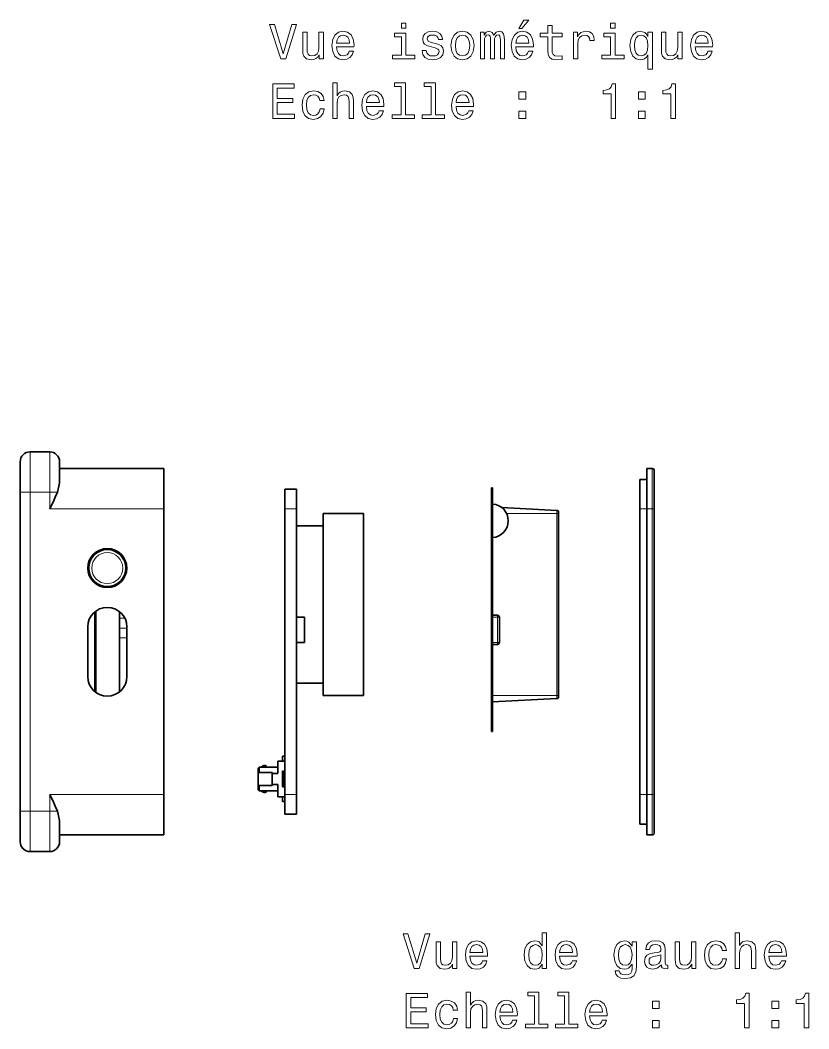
# Model space of a CAD drawing. Extents: x 415 to 970, y 249 to 591.
# Drawn here: x 727.2 to 807.3, y 382.2 to 484.6 of the extents above; entities that cross this region are included whole.
import ezdxf

# ---------------------------------------------------------------- set-up
doc = ezdxf.new("R2010")
doc.units = 0

msp = doc.modelspace()

# ---------------------------------------------------------------- linework, layer by layer
at = {"color": 7, "lineweight": 35, "ltscale": 0.05}
for p, q in [((728.17, 440.8), (730.17, 440.8)), ((754.06, 435), (754.06, 437)), ((755.24, 435), (755.24, 437)), ((754.06, 404), (754.06, 406)), ((755.24, 404), (755.24, 406)), ((728.17, 400.2), (730.17, 400.2))]:
    msp.add_line(p, q, dxfattribs=at)
at = {"color": 7, "lineweight": 13, "ltscale": 0.102499}
for p, q in [((728.17, 440.8), (728.17, 436.7)), ((730.17, 440.8), (730.17, 436.7)), ((728.17, 404.3), (728.17, 400.2)), ((730.17, 404.3), (730.17, 400.2))]:
    msp.add_line(p, q, dxfattribs=at)
at = {"color": 7, "lineweight": 35, "ltscale": 0.077499}
for p, q in [((727.17, 439.8), (727.17, 436.7)), ((727.17, 404.3), (727.17, 401.2))]:
    msp.add_line(p, q, dxfattribs=at)
at = {"color": 7, "lineweight": 35, "ltscale": 0.045808}
for p, q in [((731.17, 439.8), (731.17, 437.97)), ((731.17, 403.03), (731.17, 401.2))]:
    msp.add_line(p, q, dxfattribs=at)
at = {"color": 7, "lineweight": 35, "ltscale": 0.264999}
for p, q in [((731.17, 439.1), (741.77, 439.1)), ((731.17, 401.9), (741.77, 401.9))]:
    msp.add_line(p, q, dxfattribs=at)
at = {"color": 7, "lineweight": 35, "ltscale": 0.1025}
for p, q in [((741.77, 435), (741.77, 439.1)), ((790.83, 435), (790.83, 439.1)), ((741.77, 401.9), (741.77, 406)), ((790.83, 401.9), (790.83, 406))]:
    msp.add_line(p, q, dxfattribs=at)
at = {"color": 7, "lineweight": 35, "ltscale": 0.01375}
for p, q in [((791.38, 439.1), (790.83, 439.1)), ((751.46, 408.23), (751.46, 408.78)), ((751.46, 408.23), (751.46, 408.78)), ((751.46, 406.38), (751.46, 406.93)), ((751.46, 406.38), (751.46, 406.93)), ((791.38, 401.9), (790.83, 401.9))]:
    msp.add_line(p, q, dxfattribs=at)
at = {"color": 7, "lineweight": 13, "ltscale": 0.1025}
for p, q in [((791.38, 435), (791.38, 439.1)), ((791.38, 401.9), (791.38, 406))]:
    msp.add_line(p, q, dxfattribs=at)
at = {"color": 7, "lineweight": 35, "ltscale": 0.0975}
for p, q in [((791.58, 435), (791.58, 438.9)), ((791.58, 402.1), (791.58, 406))]:
    msp.add_line(p, q, dxfattribs=at)
at = {"color": 7, "lineweight": 35, "ltscale": 0.018001}
for p, q in [((790.11, 438), (790.83, 438)), ((790.11, 403), (790.83, 403))]:
    msp.add_line(p, q, dxfattribs=at)
at = {"color": 7, "lineweight": 35, "ltscale": 0.075}
for p, q in [((790.11, 438), (790.11, 435)), ((790.11, 406), (790.11, 403))]:
    msp.add_line(p, q, dxfattribs=at)
at = {"color": 7, "lineweight": 13, "ltscale": 0.025}
for p, q in [((727.17, 436.7), (728.17, 436.7)), ((727.17, 404.3), (728.17, 404.3))]:
    msp.add_line(p, q, dxfattribs=at)
at = {"color": 7, "lineweight": 35}
for p, q in [((727.17, 404.3), (727.17, 436.7)), ((775.05, 412.4), (775.05, 437.15)), ((775.15, 412.4), (775.15, 437.15)), ((741.77, 406), (741.77, 435)), ((754.06, 406), (754.06, 435)), ((755.24, 406), (755.24, 435)), ((790.11, 435), (790.11, 406)), ((790.83, 435), (790.83, 406)), ((791.58, 435), (791.58, 406))]:
    msp.add_line(p, q, dxfattribs=at)
at = {"color": 7, "lineweight": 13}
for p, q in [((728.17, 404.3), (728.17, 436.7)), ((791.38, 435), (791.38, 406))]:
    msp.add_line(p, q, dxfattribs=at)
at = {"color": 7, "lineweight": 13, "ltscale": 0.05}
for p, q in [((728.17, 436.7), (730.17, 436.7)), ((728.17, 404.3), (730.17, 404.3))]:
    msp.add_line(p, q, dxfattribs=at)
at = {"color": 7, "lineweight": 13, "ltscale": 0.0425}
for p, q in [((730.17, 435), (730.17, 436.7)), ((730.17, 406), (730.17, 404.3))]:
    msp.add_line(p, q, dxfattribs=at)
at = {"color": 7, "lineweight": 13, "ltscale": 0.019395}
for p, q in [((730.95, 436.7), (730.17, 436.7)), ((730.17, 404.3), (730.95, 404.3))]:
    msp.add_line(p, q, dxfattribs=at)
at = {"color": 7, "lineweight": 35, "ltscale": 0.029501}
for p, q in [((754.06, 437), (755.24, 437)), ((754.06, 404), (755.24, 404))]:
    msp.add_line(p, q, dxfattribs=at)
at = {"color": 7, "lineweight": 35, "ltscale": 0.002501}
for p, q in [((775.15, 437.15), (775.05, 437.15)), ((775.05, 412.4), (775.15, 412.4)), ((753.91, 408.38), (753.81, 408.38)), ((753.81, 407.93), (753.91, 407.93)), ((753.81, 407.93), (753.91, 407.93)), ((753.81, 407.93), (753.91, 407.93)), ((753.91, 407.23), (753.81, 407.23)), ((753.91, 407.23), (753.81, 407.23))]:
    msp.add_line(p, q, dxfattribs=at)
at = {"color": 7, "lineweight": 13, "ltscale": 0.289999}
for p, q in [((730.17, 435), (741.77, 435)), ((730.17, 406), (741.77, 406))]:
    msp.add_line(p, q, dxfattribs=at)
at = {"color": 7, "lineweight": 13, "ltscale": 0.029501}
for p, q in [((754.06, 435), (755.24, 435)), ((754.06, 406), (755.24, 406))]:
    msp.add_line(p, q, dxfattribs=at)
at = {"color": 7, "lineweight": 35, "ltscale": 0.103}
for p, q in [((757.94, 434.55), (762.06, 434.55)), ((757.94, 416.05), (762.06, 416.05))]:
    msp.add_line(p, q, dxfattribs=at)
at = {"color": 7, "lineweight": 35, "ltscale": 0.4625}
for p, q in [((757.94, 434.55), (757.94, 416.05)), ((762.06, 434.55), (762.06, 416.05)), ((781.87, 416.05), (781.87, 434.55))]:
    msp.add_line(p, q, dxfattribs=at)
at = {"color": 7, "lineweight": 35, "ltscale": 0.14006}
msp.add_line((781.68, 434.85), (776.09, 435.15), dxfattribs=at)
at = {"color": 7, "lineweight": 13, "ltscale": 0.127621}
msp.add_line((781.68, 434.55), (776.58, 434.55), dxfattribs=at)
at = {"color": 7, "lineweight": 13, "ltscale": 0.007621}
msp.add_line((781.68, 434.85), (781.68, 434.55), dxfattribs=at)
at = {"color": 7, "lineweight": 13, "ltscale": 0.004738}
for p, q in [((781.87, 434.55), (781.68, 434.55)), ((781.87, 416.05), (781.68, 416.05))]:
    msp.add_line(p, q, dxfattribs=at)
at = {"color": 7, "lineweight": 13, "ltscale": 0.4625}
msp.add_line((781.68, 416.05), (781.68, 434.55), dxfattribs=at)
at = {"color": 7, "lineweight": 35, "ltscale": 0.002628}
for p, q in [((781.87, 434.66), (781.87, 434.55)), ((781.87, 416.05), (781.87, 415.94))]:
    msp.add_line(p, q, dxfattribs=at)
at = {"color": 7, "lineweight": 13, "ltscale": 0.018001}
for p, q in [((790.11, 435), (790.83, 435)), ((790.11, 406), (790.83, 406))]:
    msp.add_line(p, q, dxfattribs=at)
at = {"color": 7, "lineweight": 13, "ltscale": 0.01375}
for p, q in [((791.38, 435), (790.83, 435)), ((791.38, 406), (790.83, 406))]:
    msp.add_line(p, q, dxfattribs=at)
at = {"color": 7, "lineweight": 13, "ltscale": 0.005}
for p, q in [((791.58, 435), (791.38, 435)), ((791.58, 406), (791.38, 406))]:
    msp.add_line(p, q, dxfattribs=at)
at = {"color": 7, "lineweight": 35, "ltscale": 0.067499}
for p, q in [((755.24, 433.3), (757.94, 433.3)), ((755.24, 417.3), (757.94, 417.3))]:
    msp.add_line(p, q, dxfattribs=at)
at = {"color": 7, "lineweight": 35, "ltscale": 0.20305}
msp.add_line((734.77, 416.44), (734.77, 424.56), dxfattribs=at)
msp.add_line((734.77, 416.44), (734.77, 424.56), dxfattribs=at)
at = {"color": 7, "lineweight": 35, "ltscale": 0.206823}
msp.add_line((734.87, 424.64), (734.87, 416.36), dxfattribs=at)
at = {"color": 7, "lineweight": 35, "ltscale": 0.202647}
msp.add_line((737.27, 424.55), (737.27, 416.45), dxfattribs=at)
at = {"color": 7, "lineweight": 13, "ltscale": 0.001556}
msp.add_line((737.27, 424.5), (737.33, 424.5), dxfattribs=at)
at = {"color": 7, "lineweight": 35, "ltscale": 0.012778}
for p, q in [((775.66, 424.2), (775.15, 424.23)), ((775.66, 421.25), (775.15, 421.22))]:
    msp.add_line(p, q, dxfattribs=at)
at = {"color": 7, "lineweight": 13, "ltscale": 0.005121}
for p, q in [((775.66, 424.2), (775.66, 424)), ((775.66, 421.45), (775.66, 421.25))]:
    msp.add_line(p, q, dxfattribs=at)
at = {"color": 7, "lineweight": 13, "ltscale": 0.013046}
msp.add_line((737.27, 423.9), (737.79, 423.9), dxfattribs=at)
at = {"color": 7, "lineweight": 35, "ltscale": 0.02}
for p, q in [((755.24, 424), (756.04, 424)), ((755.24, 421.45), (756.04, 421.45))]:
    msp.add_line(p, q, dxfattribs=at)
at = {"color": 7, "lineweight": 35, "ltscale": 0.06375}
for p, q in [((756.04, 424), (756.04, 421.45)), ((775.85, 424), (775.85, 421.45))]:
    msp.add_line(p, q, dxfattribs=at)
at = {"color": 7, "lineweight": 13, "ltscale": 0.012761}
for p, q in [((775.66, 424), (775.15, 424)), ((775.66, 421.45), (775.15, 421.45))]:
    msp.add_line(p, q, dxfattribs=at)
at = {"color": 7, "lineweight": 13, "ltscale": 0.004739}
for p, q in [((775.85, 424), (775.66, 424)), ((775.85, 421.45), (775.66, 421.45))]:
    msp.add_line(p, q, dxfattribs=at)
at = {"color": 7, "lineweight": 13, "ltscale": 0.06375}
msp.add_line((775.66, 424), (775.66, 421.45), dxfattribs=at)
at = {"color": 7, "lineweight": 35, "ltscale": 0.000127411}
msp.add_line((775.85, 424.01), (775.85, 424), dxfattribs=at)
at = {"color": 7, "lineweight": 35, "ltscale": 0.125751}
for p, q in [((734.03, 417.98), (734.03, 423.02)), ((738, 423.02), (738, 417.98))]:
    msp.add_line(p, q, dxfattribs=at)
at = {"color": 7, "lineweight": 13, "ltscale": 0.018248}
for p, q in [((737.27, 422.9), (738, 422.9)), ((737.27, 421.9), (738, 421.9))]:
    msp.add_line(p, q, dxfattribs=at)
at = {"color": 7, "lineweight": 35, "ltscale": 0.000398254}
msp.add_line((738, 423.02), (738, 423.03), dxfattribs=at)
at = {"color": 7, "lineweight": 35, "ltscale": 0.000128174}
msp.add_line((775.85, 421.45), (775.85, 421.44), dxfattribs=at)
at = {"color": 7, "lineweight": 13, "ltscale": 0.163261}
msp.add_line((781.68, 416.05), (775.15, 416.05), dxfattribs=at)
at = {"color": 7, "lineweight": 13, "ltscale": 0.00762}
msp.add_line((781.68, 416.05), (781.68, 415.75), dxfattribs=at)
at = {"color": 7, "lineweight": 35, "ltscale": 0.163485}
msp.add_line((781.68, 415.75), (775.15, 415.4), dxfattribs=at)
at = {"color": 7, "lineweight": 35, "ltscale": 0.0125}
for p, q in [((753.81, 409.88), (753.81, 409.38)), ((753.81, 409.88), (753.81, 409.38)), ((753.81, 409.88), (753.81, 409.38)), ((753.81, 409.88), (753.81, 409.38)), ((753.81, 409.88), (753.81, 409.38)), ((753.81, 409.88), (753.81, 409.38)), ((753.81, 409.88), (753.81, 409.38)), ((753.81, 409.88), (753.81, 409.38)), ((753.81, 409.88), (753.81, 409.38)), ((753.81, 409.88), (753.81, 409.38)), ((753.81, 409.88), (753.81, 409.38)), ((753.81, 409.88), (753.81, 409.38)), ((753.81, 409.88), (753.81, 409.38)), ((753.81, 409.88), (753.81, 409.38)), ((753.81, 409.88), (753.81, 409.38)), ((753.81, 409.88), (753.81, 409.38)), ((753.81, 409.88), (753.81, 409.38)), ((753.81, 409.88), (753.81, 409.38)), ((753.81, 409.88), (753.81, 409.38)), ((753.81, 409.88), (753.81, 409.38)), ((753.81, 409.88), (753.81, 409.38)), ((753.81, 409.88), (753.81, 409.38)), ((753.81, 409.88), (753.81, 409.38)), ((753.81, 409.88), (753.81, 409.38)), ((753.81, 409.88), (753.81, 409.38)), ((753.81, 409.88), (753.81, 409.38)), ((753.81, 409.88), (753.81, 409.38)), ((753.81, 409.88), (753.81, 409.38)), ((753.81, 409.88), (753.81, 409.38)), ((753.81, 409.88), (753.81, 409.38)), ((753.81, 409.88), (753.81, 409.38)), ((753.81, 409.88), (753.81, 409.38)), ((753.81, 409.88), (753.81, 409.38)), ((753.81, 409.88), (753.81, 409.38)), ((753.81, 409.88), (753.81, 409.38)), ((753.81, 409.88), (753.81, 409.38)), ((753.81, 409.88), (753.81, 409.38)), ((753.36, 408.13), (752.86, 408.13)), ((753.36, 408.13), (752.86, 408.13)), ((752.86, 407.03), (753.36, 407.03)), ((752.86, 407.03), (753.36, 407.03)), ((752.86, 407.03), (753.36, 407.03)), ((753.81, 405.28), (753.81, 405.78)), ((753.81, 405.28), (753.81, 405.78)), ((753.81, 405.28), (753.81, 405.78)), ((753.81, 405.28), (753.81, 405.78)), ((753.81, 405.28), (753.81, 405.78)), ((753.81, 405.28), (753.81, 405.78)), ((753.81, 405.28), (753.81, 405.78)), ((753.81, 405.28), (753.81, 405.78)), ((753.81, 405.28), (753.81, 405.78)), ((753.81, 405.28), (753.81, 405.78)), ((753.81, 405.28), (753.81, 405.78)), ((753.81, 405.28), (753.81, 405.78)), ((753.81, 405.28), (753.81, 405.78)), ((753.81, 405.28), (753.81, 405.78)), ((753.81, 405.28), (753.81, 405.78)), ((753.81, 405.28), (753.81, 405.78)), ((753.81, 405.28), (753.81, 405.78)), ((753.81, 405.28), (753.81, 405.78)), ((753.81, 405.28), (753.81, 405.78)), ((753.81, 405.28), (753.81, 405.78)), ((753.81, 405.28), (753.81, 405.78)), ((753.81, 405.28), (753.81, 405.78)), ((753.81, 405.28), (753.81, 405.78)), ((753.81, 405.28), (753.81, 405.78)), ((753.81, 405.28), (753.81, 405.78)), ((753.81, 405.28), (753.81, 405.78)), ((753.81, 405.28), (753.81, 405.78)), ((753.81, 405.28), (753.81, 405.78)), ((753.81, 405.28), (753.81, 405.78)), ((753.81, 405.28), (753.81, 405.78)), ((753.81, 405.28), (753.81, 405.78)), ((753.81, 405.28), (753.81, 405.78)), ((753.81, 405.28), (753.81, 405.78)), ((753.81, 405.28), (753.81, 405.78)), ((753.81, 405.28), (753.81, 405.78)), ((753.81, 405.28), (753.81, 405.78)), ((753.81, 405.28), (753.81, 405.78))]:
    msp.add_line(p, q, dxfattribs=at)
at = {"color": 7, "lineweight": 35, "ltscale": 0.005}
for p, q in [((754.01, 409.88), (753.81, 409.88)), ((754.01, 409.88), (753.81, 409.88)), ((752.76, 408.23), (752.76, 408.03)), ((752.76, 408.23), (752.76, 408.03)), ((752.76, 407.13), (752.76, 406.93)), ((752.76, 407.13), (752.76, 406.93)), ((754.01, 405.28), (753.81, 405.28)), ((754.01, 405.28), (753.81, 405.28)), ((754.01, 405.28), (753.81, 405.28)), ((754.01, 405.28), (753.81, 405.28)), ((754.01, 405.28), (753.81, 405.28)), ((754.01, 405.28), (753.81, 405.28)), ((754.01, 405.28), (753.81, 405.28)), ((754.01, 405.28), (753.81, 405.28)), ((754.01, 405.28), (753.81, 405.28)), ((754.01, 405.28), (753.81, 405.28)), ((754.01, 405.28), (753.81, 405.28)), ((754.01, 405.28), (753.81, 405.28)), ((754.01, 405.28), (753.81, 405.28)), ((754.01, 405.28), (753.81, 405.28)), ((754.01, 405.28), (753.81, 405.28)), ((754.01, 405.28), (753.81, 405.28)), ((754.01, 405.28), (753.81, 405.28)), ((754.01, 405.28), (753.81, 405.28)), ((754.01, 405.28), (753.81, 405.28)), ((754.01, 405.28), (753.81, 405.28)), ((754.01, 405.28), (753.81, 405.28)), ((754.01, 405.28), (753.81, 405.28)), ((754.01, 405.28), (753.81, 405.28)), ((754.01, 405.28), (753.81, 405.28)), ((754.01, 405.28), (753.81, 405.28)), ((754.01, 405.28), (753.81, 405.28)), ((754.01, 405.28), (753.81, 405.28)), ((754.01, 405.28), (753.81, 405.28)), ((754.01, 405.28), (753.81, 405.28)), ((754.01, 405.28), (753.81, 405.28)), ((754.01, 405.28), (753.81, 405.28)), ((754.01, 405.28), (753.81, 405.28)), ((754.01, 405.28), (753.81, 405.28)), ((754.01, 405.28), (753.81, 405.28)), ((754.01, 405.28), (753.81, 405.28)), ((754.01, 405.28), (753.81, 405.28)), ((754.01, 405.28), (753.81, 405.28))]:
    msp.add_line(p, q, dxfattribs=at)
at = {"color": 7, "lineweight": 35, "ltscale": 0.01125}
for p, q in [((754.06, 409.83), (754.06, 409.38)), ((754.06, 409.83), (754.06, 409.38)), ((754.06, 409.83), (754.06, 409.38)), ((751.36, 408.68), (751.36, 408.23)), ((751.36, 408.23), (751.36, 408.68)), ((751.36, 408.23), (751.36, 408.68)), ((753.91, 408.38), (753.91, 407.93)), ((753.91, 408.38), (753.91, 407.93)), ((751.36, 406.93), (751.36, 406.48)), ((751.36, 406.48), (751.36, 406.93)), ((751.36, 406.48), (751.36, 406.93)), ((753.91, 407.23), (753.91, 406.78)), ((753.91, 407.23), (753.91, 406.78)), ((754.06, 405.33), (754.06, 405.78)), ((754.06, 405.33), (754.06, 405.78)), ((754.06, 405.33), (754.06, 405.78))]:
    msp.add_line(p, q, dxfattribs=at)
at = {"color": 7, "lineweight": 35, "ltscale": 0.003535}
for p, q in [((751.36, 408.68), (751.46, 408.78)), ((751.46, 408.78), (751.36, 408.68)), ((751.46, 408.78), (751.36, 408.68)), ((751.46, 406.38), (751.36, 406.48)), ((751.36, 406.48), (751.46, 406.38)), ((751.36, 406.48), (751.46, 406.38))]:
    msp.add_line(p, q, dxfattribs=at)
at = {"color": 7, "lineweight": 35, "ltscale": 0.047501}
for p, q in [((751.46, 408.78), (753.36, 408.78)), ((751.46, 408.78), (753.36, 408.78)), ((751.46, 406.38), (753.36, 406.38)), ((751.46, 406.38), (753.36, 406.38))]:
    msp.add_line(p, q, dxfattribs=at)
at = {"color": 7, "lineweight": 35, "ltscale": 0.008896}
msp.add_line((751.92, 408.93), (751.6, 408.78), dxfattribs=at)
msp.add_line((751.92, 408.93), (751.6, 408.78), dxfattribs=at)
at = {"color": 7, "lineweight": 35, "ltscale": 0.000432825}
msp.add_line((752.21, 408.78), (752.2, 408.79), dxfattribs=at)
msp.add_line((752.21, 408.78), (752.2, 408.79), dxfattribs=at)
at = {"color": 7, "lineweight": 35, "ltscale": 0.000433549}
for p, q in [((752.21, 408.78), (752.2, 408.79)), ((752.21, 406.38), (752.2, 406.36)), ((752.21, 406.38), (752.2, 406.36)), ((752.21, 406.38), (752.2, 406.36)), ((752.21, 406.38), (752.2, 406.36))]:
    msp.add_line(p, q, dxfattribs=at)
at = {"color": 7, "lineweight": 35, "ltscale": 0.000433312}
msp.add_line((752.21, 408.78), (752.2, 408.79), dxfattribs=at)
at = {"color": 7, "lineweight": 35, "ltscale": 0.015}
for p, q in [((753.36, 408.78), (753.36, 409.38)), ((753.36, 405.78), (753.36, 406.38))]:
    msp.add_line(p, q, dxfattribs=at)
at = {"color": 7, "lineweight": 35, "ltscale": 0.017499}
for p, q in [((754.06, 409.38), (753.36, 409.38)), ((754.06, 409.38), (753.36, 409.38)), ((754.06, 405.78), (753.36, 405.78)), ((754.06, 405.78), (753.36, 405.78))]:
    msp.add_line(p, q, dxfattribs=at)
at = {"color": 7, "lineweight": 35, "ltscale": 0.03125}
for p, q in [((753.36, 409.38), (753.36, 408.13)), ((753.36, 409.38), (753.36, 408.13)), ((753.36, 407.03), (753.36, 405.78)), ((753.36, 407.03), (753.36, 405.78))]:
    msp.add_line(p, q, dxfattribs=at)
at = {"color": 7, "lineweight": 35, "ltscale": 0.01625}
for p, q in [((753.36, 408.13), (753.36, 408.78)), ((753.36, 407.03), (753.36, 406.38))]:
    msp.add_line(p, q, dxfattribs=at)
at = {"color": 7, "lineweight": 35, "ltscale": 0.0075}
msp.add_line((754.06, 409.38), (754.06, 409.08), dxfattribs=at)
msp.add_line((754.06, 409.38), (754.06, 409.08), dxfattribs=at)
at = {"color": 7, "lineweight": 35, "ltscale": 0.0175}
for p, q in [((754.06, 409.08), (754.06, 408.38)), ((754.06, 409.08), (754.06, 408.38)), ((752.76, 407.93), (752.76, 407.23)), ((752.76, 407.23), (752.76, 407.93)), ((753.91, 407.93), (753.91, 407.23)), ((753.91, 407.93), (753.91, 407.23))]:
    msp.add_line(p, q, dxfattribs=at)
at = {"color": 7, "lineweight": 35, "ltscale": 0.0325}
for p, q in [((751.36, 408.23), (751.36, 406.93)), ((751.36, 406.93), (751.36, 408.23)), ((751.36, 406.93), (751.36, 408.23)), ((751.46, 408.23), (752.76, 408.23)), ((751.46, 408.23), (752.76, 408.23)), ((752.76, 408.23), (752.76, 406.93)), ((752.76, 406.93), (751.46, 406.93)), ((752.76, 406.93), (751.46, 406.93))]:
    msp.add_line(p, q, dxfattribs=at)
at = {"color": 7, "lineweight": 35, "ltscale": 0.034999}
msp.add_line((751.36, 408.23), (752.76, 408.23), dxfattribs=at)
at = {"color": 7, "lineweight": 35, "ltscale": 0.002499}
for p, q in [((751.36, 408.23), (751.46, 408.23)), ((751.36, 408.23), (751.46, 408.23)), ((751.46, 406.93), (751.36, 406.93)), ((751.46, 406.93), (751.36, 406.93))]:
    msp.add_line(p, q, dxfattribs=at)
at = {"color": 7, "lineweight": 35, "ltscale": 0.003536}
for p, q in [((752.86, 408.13), (752.76, 408.03)), ((752.86, 408.13), (752.76, 408.03)), ((752.86, 408.13), (752.76, 408.03)), ((752.76, 407.13), (752.86, 407.03)), ((752.76, 407.13), (752.86, 407.03)), ((752.76, 407.13), (752.86, 407.03))]:
    msp.add_line(p, q, dxfattribs=at)
at = {"color": 7, "lineweight": 35, "ltscale": 0.0225}
msp.add_line((752.76, 408.03), (752.76, 407.13), dxfattribs=at)
msp.add_line((752.76, 408.03), (752.76, 407.13), dxfattribs=at)
at = {"color": 7, "lineweight": 35, "ltscale": 0.04}
msp.add_line((753.81, 406.78), (753.81, 408.38), dxfattribs=at)
msp.add_line((753.81, 406.78), (753.81, 408.38), dxfattribs=at)
at = {"color": 7, "lineweight": 35, "ltscale": 0.00625}
for p, q in [((753.81, 408.38), (754.06, 408.38)), ((753.81, 408.38), (754.06, 408.38)), ((754.06, 406.78), (753.81, 406.78)), ((754.06, 406.78), (753.81, 406.78))]:
    msp.add_line(p, q, dxfattribs=at)
at = {"color": 7, "lineweight": 35, "ltscale": 0.003749}
for p, q in [((754.06, 408.38), (753.91, 408.38)), ((753.91, 408.38), (754.06, 408.38)), ((754.06, 408.38), (753.91, 408.38)), ((753.91, 405.78), (754.06, 405.78))]:
    msp.add_line(p, q, dxfattribs=at)
at = {"color": 7, "lineweight": 35, "ltscale": 0.025}
msp.add_line((754.06, 406.78), (754.06, 405.78), dxfattribs=at)
msp.add_line((754.06, 406.78), (754.06, 405.78), dxfattribs=at)
at = {"color": 7, "lineweight": 35, "ltscale": 0.003572}
msp.add_line((751.46, 406.38), (751.6, 406.38), dxfattribs=at)
at = {"color": 7, "lineweight": 35, "ltscale": 0.008897}
msp.add_line((751.92, 406.22), (751.6, 406.38), dxfattribs=at)
msp.add_line((751.92, 406.22), (751.6, 406.38), dxfattribs=at)
msp.add_line((751.92, 406.22), (751.6, 406.38), dxfattribs=at)
msp.add_line((751.92, 406.22), (751.6, 406.38), dxfattribs=at)
msp.add_line((751.92, 406.22), (751.6, 406.38), dxfattribs=at)
msp.add_line((751.92, 406.22), (751.6, 406.38), dxfattribs=at)
msp.add_line((751.92, 406.22), (751.6, 406.38), dxfattribs=at)
msp.add_line((751.92, 406.22), (751.6, 406.38), dxfattribs=at)
msp.add_line((751.92, 406.22), (751.6, 406.38), dxfattribs=at)
msp.add_line((751.92, 406.22), (751.6, 406.38), dxfattribs=at)
msp.add_line((751.92, 406.22), (751.6, 406.38), dxfattribs=at)
msp.add_line((751.92, 406.22), (751.6, 406.38), dxfattribs=at)
msp.add_line((751.92, 406.22), (751.6, 406.38), dxfattribs=at)
msp.add_line((751.92, 406.22), (751.6, 406.38), dxfattribs=at)
msp.add_line((751.92, 406.22), (751.6, 406.38), dxfattribs=at)
msp.add_line((751.92, 406.22), (751.6, 406.38), dxfattribs=at)
msp.add_line((751.92, 406.22), (751.6, 406.38), dxfattribs=at)
msp.add_line((751.92, 406.22), (751.6, 406.38), dxfattribs=at)
msp.add_line((751.92, 406.22), (751.6, 406.38), dxfattribs=at)
msp.add_line((751.92, 406.22), (751.6, 406.38), dxfattribs=at)
msp.add_line((751.92, 406.22), (751.6, 406.38), dxfattribs=at)
msp.add_line((751.92, 406.22), (751.6, 406.38), dxfattribs=at)
msp.add_line((751.92, 406.22), (751.6, 406.38), dxfattribs=at)
msp.add_line((751.92, 406.22), (751.6, 406.38), dxfattribs=at)
msp.add_line((751.92, 406.22), (751.6, 406.38), dxfattribs=at)
msp.add_line((751.92, 406.22), (751.6, 406.38), dxfattribs=at)
msp.add_line((751.92, 406.22), (751.6, 406.38), dxfattribs=at)
msp.add_line((751.92, 406.22), (751.6, 406.38), dxfattribs=at)
msp.add_line((751.92, 406.22), (751.6, 406.38), dxfattribs=at)
msp.add_line((751.92, 406.22), (751.6, 406.38), dxfattribs=at)
msp.add_line((751.92, 406.22), (751.6, 406.38), dxfattribs=at)
msp.add_line((751.92, 406.22), (751.6, 406.38), dxfattribs=at)
msp.add_line((751.92, 406.22), (751.6, 406.38), dxfattribs=at)
msp.add_line((751.92, 406.22), (751.6, 406.38), dxfattribs=at)
msp.add_line((751.92, 406.22), (751.6, 406.38), dxfattribs=at)
msp.add_line((751.92, 406.22), (751.6, 406.38), dxfattribs=at)
msp.add_line((751.92, 406.22), (751.6, 406.38), dxfattribs=at)
at = {"color": 7, "lineweight": 35, "ltscale": 0.015179}
msp.add_line((752.21, 406.38), (751.6, 406.38), dxfattribs=at)
at = {"color": 7, "lineweight": 35, "ltscale": 0.000434035}
msp.add_line((752.21, 406.38), (752.2, 406.36), dxfattribs=at)
at = {"color": 7, "lineweight": 35, "ltscale": 0.028749}
msp.add_line((752.21, 406.38), (753.36, 406.38), dxfattribs=at)
at = {"color": 7, "lineweight": 35, "ltscale": 0.011249}
msp.add_line((753.81, 405.78), (753.36, 405.78), dxfattribs=at)
at = {"color": 7, "lineweight": 35, "ltscale": 0.001625}
msp.add_line((753.87, 405.78), (753.81, 405.78), dxfattribs=at)
at = {"color": 7, "lineweight": 35, "ltscale": 0.000875854}
msp.add_line((753.91, 405.78), (753.87, 405.78), dxfattribs=at)
at = {"color": 7, "lineweight": 13}
for points in [[(777.83, 483.79), (778.13, 483.79), (778.83, 484.65), (778.33, 484.65)], [(754.77, 484.22), (753.89, 481.24), (752.99, 484.22), (752.51, 484.22), (753.64, 480.71), (754.14, 480.71), (755.25, 484.22)], [(766.36, 484.34), (765.89, 484.34), (765.89, 483.83), (766.36, 483.83)], [(780.76, 482.95), (780.76, 481.6), (780.79, 481.16), (780.94, 480.86), (781.22, 480.68), (781.7, 480.62), (782.22, 480.64), (782.22, 481.03), (781.84, 481), (781.49, 481.04), (781.3, 481.16), (781.22, 481.38), (781.21, 481.67), (781.21, 482.95), (782.22, 482.95), (782.22, 483.33), (781.21, 483.33), (781.21, 484.12), (780.76, 484.12), (780.76, 483.33), (780, 483.33), (780, 482.95)], [(787.61, 484.34), (787.14, 484.34), (787.14, 483.83), (787.61, 483.83)], [(757.97, 483.42), (757.52, 483.42), (757.52, 481.86), (757.47, 481.5), (757.33, 481.23), (757.1, 481.07), (756.8, 481.02), (756.57, 481.06), (756.42, 481.18), (756.33, 481.39), (756.31, 481.68), (756.31, 483.42), (755.87, 483.42), (755.87, 481.64), (755.88, 481.28), (755.98, 480.99), (756.27, 480.71), (756.74, 480.62), (756.99, 480.65), (757.21, 480.74), (757.39, 480.9), (757.55, 481.13), (757.55, 480.71), (757.97, 480.71)], [(759.31, 481.94), (761.08, 481.94), (761.09, 482.15), (761, 482.73), (760.78, 483.16), (760.43, 483.42), (759.96, 483.52), (759.5, 483.42), (759.15, 483.14), (758.92, 482.68), (758.84, 482.07), (758.92, 481.45), (759.14, 481), (759.49, 480.71), (759.95, 480.62), (760.34, 480.68), (760.66, 480.86), (760.9, 481.13), (761.04, 481.49), (760.6, 481.49), (760.51, 481.29), (760.37, 481.14), (760, 481.02), (759.71, 481.07), (759.5, 481.25), (759.36, 481.54), (759.31, 481.93)], [(759.31, 482.31), (759.36, 482.66), (759.5, 482.92), (759.7, 483.07), (759.98, 483.13), (760.24, 483.07), (760.45, 482.92), (760.58, 482.66), (760.62, 482.31)], [(766.35, 481.09), (766.35, 483.33), (765.21, 483.33), (765.21, 482.95), (765.9, 482.95), (765.9, 481.09), (764.99, 481.09), (764.99, 480.71), (767.26, 480.71), (767.26, 481.09)], [(769.35, 482.29), (768.92, 482.39), (768.6, 482.51), (768.5, 482.75), (768.53, 482.91), (768.64, 483.03), (768.81, 483.11), (769.05, 483.14), (769.29, 483.11), (769.48, 483.02), (769.6, 482.88), (769.65, 482.7), (770.08, 482.7), (770.08, 482.71), (770.01, 483.04), (769.8, 483.3), (769.48, 483.46), (769.05, 483.52), (768.63, 483.46), (768.31, 483.29), (768.12, 483.04), (768.06, 482.73), (768.1, 482.43), (768.24, 482.22), (768.47, 482.07), (768.81, 481.96), (769.31, 481.84), (769.61, 481.71), (769.69, 481.61), (769.72, 481.46), (769.67, 481.27), (769.55, 481.13), (769.36, 481.04), (769.09, 481.01), (768.82, 481.04), (768.62, 481.15), (768.48, 481.32), (768.42, 481.56), (767.99, 481.56), (768.07, 481.15), (768.27, 480.86), (768.6, 480.68), (769.05, 480.62), (769.53, 480.68), (769.88, 480.86), (770.09, 481.14), (770.16, 481.51), (770.11, 481.83), (769.95, 482.05), (769.69, 482.19)], [(770.93, 482.07), (771.01, 481.45), (771.24, 481), (771.61, 480.71), (772.1, 480.62), (772.59, 480.71), (772.96, 480.99), (773.19, 481.45), (773.28, 482.07), (773.19, 482.68), (772.96, 483.14), (772.59, 483.42), (772.1, 483.52), (771.61, 483.42), (771.24, 483.14), (771.01, 482.68)], [(771.38, 482.07), (771.43, 482.53), (771.57, 482.85), (771.8, 483.05), (772.1, 483.13), (772.41, 483.05), (772.63, 482.86), (772.78, 482.53), (772.83, 482.07), (772.78, 481.61), (772.63, 481.28), (772.41, 481.08), (772.1, 481.01), (771.8, 481.08), (771.57, 481.28), (771.43, 481.61)], [(773.92, 480.71), (774.33, 480.71), (774.33, 482.53), (774.35, 482.8), (774.43, 482.99), (774.55, 483.11), (774.7, 483.16), (774.82, 483.12), (774.9, 483.01), (774.94, 482.84), (774.95, 482.62), (774.95, 480.71), (775.34, 480.71), (775.34, 482.53), (775.36, 482.79), (775.44, 482.99), (775.56, 483.11), (775.71, 483.16), (775.83, 483.12), (775.91, 483.01), (775.96, 482.62), (775.96, 480.71), (776.37, 480.71), (776.37, 482.59), (776.35, 482.97), (776.27, 483.27), (776.1, 483.45), (775.84, 483.52), (775.53, 483.42), (775.3, 483.13), (775.11, 483.41), (774.8, 483.52), (774.51, 483.42), (774.31, 483.14), (774.31, 483.42), (773.92, 483.42)], [(777.52, 481.94), (779.3, 481.94), (779.3, 482.15), (779.22, 482.73), (779, 483.16), (778.65, 483.42), (778.18, 483.52), (777.72, 483.42), (777.37, 483.14), (777.14, 482.68), (777.06, 482.07), (777.13, 481.45), (777.36, 481), (777.71, 480.71), (778.16, 480.62), (778.56, 480.68), (778.88, 480.86), (779.12, 481.13), (779.25, 481.49), (778.81, 481.49), (778.72, 481.29), (778.59, 481.14), (778.22, 481.02), (777.93, 481.07), (777.71, 481.25), (777.57, 481.54), (777.52, 481.93)], [(777.52, 482.31), (777.58, 482.66), (777.71, 482.92), (777.92, 483.07), (778.19, 483.13), (778.46, 483.07), (778.67, 482.92), (778.79, 482.66), (778.84, 482.31)], [(783.37, 480.71), (783.82, 480.71), (783.82, 482.26), (783.86, 482.64), (784, 482.9), (784.22, 483.06), (784.52, 483.12), (784.74, 483.09), (784.9, 482.98), (785.01, 482.81), (785.04, 482.58), (785.49, 482.58), (785.43, 482.99), (785.26, 483.28), (784.99, 483.46), (784.61, 483.52), (784.35, 483.48), (784.13, 483.38), (783.93, 483.21), (783.77, 482.97), (783.77, 483.42), (783.37, 483.42)], [(787.6, 481.09), (787.6, 483.33), (786.46, 483.33), (786.46, 482.95), (787.15, 482.95), (787.15, 481.09), (786.25, 481.09), (786.25, 480.71), (788.52, 480.71), (788.52, 481.09)], [(790.94, 483), (790.79, 483.23), (790.61, 483.39), (790.4, 483.48), (790.16, 483.52), (789.74, 483.42), (789.4, 483.14), (789.19, 482.68), (789.11, 482.07), (789.19, 481.46), (789.4, 481), (789.74, 480.71), (790.16, 480.62), (790.4, 480.65), (790.6, 480.73), (790.78, 480.89), (790.94, 481.13), (790.94, 479.67), (791.39, 479.67), (791.39, 483.42), (790.94, 483.42)], [(789.56, 482.07), (789.61, 482.52), (789.75, 482.85), (789.96, 483.05), (790.24, 483.12), (790.53, 483.05), (790.75, 482.85), (790.89, 482.53), (790.94, 482.07), (790.89, 481.61), (790.75, 481.28), (790.53, 481.08), (790.24, 481.02), (789.96, 481.08), (789.75, 481.28), (789.61, 481.62)], [(794.4, 483.42), (793.96, 483.42), (793.96, 481.86), (793.91, 481.5), (793.76, 481.23), (793.53, 481.07), (793.24, 481.02), (793, 481.06), (792.85, 481.18), (792.76, 481.39), (792.74, 481.68), (792.74, 483.42), (792.3, 483.42), (792.3, 481.64), (792.31, 481.28), (792.41, 480.99), (792.7, 480.71), (793.17, 480.62), (793.42, 480.65), (793.64, 480.74), (793.83, 480.9), (793.98, 481.13), (793.98, 480.71), (794.4, 480.71)], [(795.74, 481.94), (797.51, 481.94), (797.52, 482.15), (797.44, 482.73), (797.22, 483.16), (796.86, 483.42), (796.39, 483.52), (795.93, 483.42), (795.58, 483.14), (795.35, 482.68), (795.27, 482.07), (795.35, 481.45), (795.58, 481), (795.92, 480.71), (796.38, 480.62), (796.77, 480.68), (797.09, 480.86), (797.33, 481.13), (797.47, 481.49), (797.03, 481.49), (796.94, 481.29), (796.81, 481.14), (796.43, 481.02), (796.15, 481.07), (795.93, 481.25), (795.79, 481.54), (795.74, 481.93)], [(795.74, 482.31), (795.79, 482.66), (795.93, 482.92), (796.14, 483.07), (796.41, 483.13), (796.68, 483.07), (796.88, 482.92), (797.01, 482.66), (797.05, 482.31)], [(752.83, 474.67), (755.05, 474.67), (755.05, 475.09), (753.29, 475.09), (753.29, 476.28), (754.86, 476.28), (754.86, 476.7), (753.29, 476.7), (753.29, 477.74), (755.01, 477.74), (755.01, 478.17), (752.83, 478.17)], [(757.61, 476.48), (758.04, 476.48), (757.95, 476.88), (757.74, 477.2), (757.4, 477.4), (756.96, 477.47), (756.48, 477.37), (756.11, 477.09), (755.88, 476.63), (755.8, 476.01), (755.87, 475.4), (756.1, 474.95), (756.46, 474.67), (756.95, 474.57), (757.38, 474.65), (757.72, 474.86), (757.95, 475.19), (758.05, 475.64), (757.63, 475.64), (757.55, 475.35), (757.41, 475.14), (757.21, 475.01), (756.96, 474.97), (756.65, 475.04), (756.43, 475.24), (756.29, 475.57), (756.25, 476.03), (756.29, 476.48), (756.44, 476.81), (756.66, 477.01), (756.96, 477.08), (757.22, 477.04), (757.42, 476.92), (757.55, 476.73)], [(758.92, 474.67), (759.36, 474.67), (759.36, 476.23), (759.41, 476.59), (759.55, 476.85), (759.78, 477.01), (760.08, 477.07), (760.32, 477.02), (760.48, 476.89), (760.55, 476.66), (760.58, 476.36), (760.58, 474.67), (761.02, 474.67), (761.02, 476.45), (761, 476.81), (760.91, 477.1), (760.61, 477.38), (760.15, 477.47), (759.9, 477.44), (759.68, 477.34), (759.5, 477.19), (759.36, 476.98), (759.36, 478.29), (758.92, 478.29)], [(762.34, 475.89), (764.12, 475.89), (764.12, 476.1), (764.04, 476.68), (763.82, 477.11), (763.47, 477.38), (763, 477.47), (762.54, 477.37), (762.18, 477.09), (761.96, 476.63), (761.88, 476.02), (761.95, 475.4), (762.18, 474.95), (762.53, 474.67), (762.98, 474.57), (763.38, 474.64), (763.7, 474.81), (763.93, 475.08), (764.07, 475.44), (763.63, 475.44), (763.54, 475.24), (763.41, 475.09), (763.04, 474.97), (762.75, 475.03), (762.53, 475.2), (762.39, 475.49), (762.34, 475.88)], [(765.87, 477.92), (765.87, 475.04), (764.96, 475.04), (764.96, 474.67), (767.22, 474.67), (767.22, 475.04), (766.32, 475.04), (766.32, 478.29), (765.18, 478.29), (765.18, 477.92)], [(768.91, 477.92), (768.91, 475.04), (767.99, 475.04), (767.99, 474.67), (770.26, 474.67), (770.26, 475.04), (769.35, 475.04), (769.35, 478.29), (768.21, 478.29), (768.21, 477.92)], [(771.45, 475.89), (773.22, 475.89), (773.23, 476.1), (773.15, 476.68), (772.93, 477.11), (772.57, 477.38), (772.1, 477.47), (771.65, 477.37), (771.29, 477.09), (771.07, 476.63), (770.99, 476.02), (771.06, 475.4), (771.29, 474.95), (771.64, 474.67), (772.09, 474.57), (772.48, 474.64), (772.81, 474.81), (773.04, 475.08), (773.18, 475.44), (772.74, 475.44), (772.65, 475.24), (772.52, 475.09), (772.15, 474.97), (771.86, 475.03), (771.64, 475.2), (771.5, 475.49), (771.45, 475.88)], [(787.19, 474.67), (787.65, 474.67), (787.65, 478.19), (787.31, 478.19), (787.22, 477.89), (787.04, 477.68), (786.76, 477.56), (786.38, 477.52), (786.38, 477.16), (787.19, 477.16)], [(793.27, 474.67), (793.73, 474.67), (793.73, 478.19), (793.38, 478.19), (793.29, 477.89), (793.11, 477.68), (792.83, 477.56), (792.45, 477.52), (792.45, 477.16), (793.27, 477.16)], [(762.34, 476.27), (762.4, 476.61), (762.53, 476.87), (762.74, 477.03), (763.01, 477.08), (763.28, 477.03), (763.49, 476.87), (763.61, 476.61), (763.66, 476.27)], [(771.45, 476.27), (771.5, 476.61), (771.64, 476.87), (771.85, 477.03), (772.12, 477.08), (772.39, 477.03), (772.59, 476.87), (772.72, 476.61), (772.77, 476.27)], [(777.83, 476.62), (778.52, 476.62), (778.52, 477.38), (777.83, 477.38)], [(789.97, 476.62), (790.67, 476.62), (790.67, 477.38), (789.97, 477.38)], [(777.83, 474.67), (778.52, 474.67), (778.52, 475.42), (777.83, 475.42)], [(789.97, 474.67), (790.67, 474.67), (790.67, 475.42), (789.97, 475.42)], [(768.32, 391.85), (767.45, 388.87), (766.54, 391.85), (766.06, 391.85), (767.19, 388.34), (767.7, 388.34), (768.8, 391.85)], [(780.21, 388.76), (780.21, 388.34), (780.65, 388.34), (780.65, 391.96), (780.21, 391.96), (780.21, 390.64), (779.88, 391.02), (779.67, 391.11), (779.43, 391.15), (779, 391.05), (778.67, 390.76), (778.45, 390.31), (778.38, 389.7), (778.45, 389.09), (778.67, 388.63), (779, 388.34), (779.43, 388.25), (779.67, 388.28), (779.88, 388.37)], [(799.8, 388.34), (800.24, 388.34), (800.24, 389.91), (800.29, 390.26), (800.43, 390.53), (800.66, 390.69), (800.96, 390.75), (801.2, 390.7), (801.36, 390.56), (801.43, 390.34), (801.46, 390.03), (801.46, 388.34), (801.9, 388.34), (801.9, 390.12), (801.88, 390.48), (801.79, 390.78), (801.49, 391.05), (801.03, 391.15), (800.78, 391.11), (800.56, 391.02), (800.38, 390.86), (800.24, 390.66), (800.24, 391.96), (799.8, 391.96)], [(771.53, 391.05), (771.08, 391.05), (771.08, 389.49), (771.03, 389.13), (770.88, 388.86), (770.66, 388.7), (770.36, 388.65), (770.12, 388.69), (769.97, 388.81), (769.89, 389.02), (769.87, 389.31), (769.87, 391.05), (769.42, 391.05), (769.42, 389.27), (769.44, 388.91), (769.53, 388.62), (769.83, 388.34), (770.29, 388.25), (770.55, 388.28), (770.76, 388.37), (770.95, 388.53), (771.1, 388.76), (771.1, 388.34), (771.53, 388.34)], [(772.86, 389.57), (774.64, 389.57), (774.64, 389.78), (774.56, 390.36), (774.34, 390.79), (773.99, 391.05), (773.52, 391.15), (773.06, 391.05), (772.71, 390.76), (772.48, 390.31), (772.4, 389.7), (772.47, 389.08), (772.7, 388.63), (773.05, 388.34), (773.5, 388.25), (773.9, 388.31), (774.22, 388.48), (774.46, 388.76), (774.59, 389.12), (774.15, 389.12), (774.06, 388.92), (773.93, 388.77), (773.56, 388.65), (773.27, 388.7), (773.05, 388.88), (772.91, 389.17), (772.86, 389.55)], [(772.86, 389.94), (772.92, 390.29), (773.05, 390.55), (773.26, 390.7), (773.53, 390.76), (773.8, 390.7), (774.01, 390.55), (774.13, 390.29), (774.18, 389.94)], [(779.51, 390.75), (779.8, 390.68), (780.02, 390.48), (780.15, 390.15), (780.2, 389.7), (780.15, 389.24), (780.02, 388.91), (779.8, 388.71), (779.51, 388.65), (779.23, 388.71), (779.02, 388.91), (778.88, 389.25), (778.83, 389.7), (778.88, 390.15), (779.02, 390.48), (779.23, 390.68)], [(781.97, 389.57), (783.74, 389.57), (783.75, 389.78), (783.67, 390.36), (783.45, 390.79), (783.09, 391.05), (782.63, 391.15), (782.17, 391.05), (781.81, 390.76), (781.59, 390.31), (781.51, 389.7), (781.58, 389.08), (781.81, 388.63), (782.16, 388.34), (782.61, 388.25), (783, 388.31), (783.33, 388.48), (783.56, 388.76), (783.7, 389.12), (783.26, 389.12), (783.17, 388.92), (783.04, 388.77), (782.67, 388.65), (782.38, 388.7), (782.16, 388.88), (782.02, 389.17), (781.97, 389.55)], [(781.97, 389.94), (782.03, 390.29), (782.16, 390.55), (782.37, 390.7), (782.64, 390.76), (782.91, 390.7), (783.11, 390.55), (783.24, 390.29), (783.29, 389.94)], [(789.76, 388.46), (789.76, 391.05), (789.34, 391.05), (789.34, 390.61), (788.99, 391.01), (788.78, 391.11), (788.54, 391.15), (788.11, 391.05), (787.78, 390.76), (787.56, 390.31), (787.49, 389.7), (787.56, 389.08), (787.78, 388.63), (788.11, 388.34), (788.54, 388.25), (788.78, 388.28), (788.98, 388.37), (789.34, 388.76), (789.34, 388.37), (789.3, 388.07), (789.19, 387.85), (788.97, 387.73), (788.66, 387.68), (788.38, 387.71), (788.18, 387.79), (788.07, 387.92), (788.03, 388.1), (787.6, 388.1), (787.6, 388.08), (787.67, 387.75), (787.87, 387.51), (788.19, 387.35), (788.63, 387.3), (789.16, 387.38), (789.5, 387.59), (789.7, 387.96)], [(787.95, 389.7), (787.99, 390.15), (788.13, 390.48), (788.34, 390.68), (788.62, 390.75), (788.92, 390.68), (789.14, 390.48), (789.28, 390.15), (789.33, 389.7), (789.28, 389.24), (789.14, 388.91), (788.92, 388.71), (788.62, 388.65), (788.34, 388.71), (788.13, 388.91), (787.99, 389.25)], [(792.3, 388.7), (792.3, 388.68), (792.32, 388.51), (792.4, 388.39), (792.72, 388.29), (792.96, 388.33), (792.96, 388.68), (792.86, 388.66), (792.72, 388.73), (792.69, 388.93), (792.69, 390.33), (792.63, 390.69), (792.45, 390.94), (792.15, 391.09), (791.71, 391.15), (791.29, 391.09), (790.98, 390.92), (790.78, 390.65), (790.71, 390.3), (790.71, 390.26), (791.11, 390.26), (791.15, 390.48), (791.26, 390.63), (791.44, 390.72), (791.7, 390.75), (791.95, 390.73), (792.12, 390.65), (792.23, 390.52), (792.26, 390.34), (792.24, 390.13), (792.16, 390.02), (791.96, 389.97), (791.58, 389.93), (791.15, 389.84), (790.84, 389.68), (790.66, 389.43), (790.6, 389.05), (790.65, 388.72), (790.81, 388.47), (791.06, 388.32), (791.41, 388.26), (791.88, 388.37)], [(795.81, 391.05), (795.37, 391.05), (795.37, 389.49), (795.32, 389.13), (795.17, 388.86), (794.95, 388.7), (794.65, 388.65), (794.41, 388.69), (794.26, 388.81), (794.17, 389.02), (794.15, 389.31), (794.15, 391.05), (793.71, 391.05), (793.71, 389.27), (793.73, 388.91), (793.82, 388.62), (794.11, 388.34), (794.58, 388.25), (794.83, 388.28), (795.05, 388.37), (795.24, 388.53), (795.39, 388.76), (795.39, 388.34), (795.81, 388.34)], [(798.49, 390.15), (798.92, 390.15), (798.83, 390.56), (798.62, 390.88), (798.28, 391.07), (797.84, 391.15), (797.36, 391.05), (796.99, 390.76), (796.76, 390.31), (796.68, 389.69), (796.75, 389.08), (796.98, 388.63), (797.34, 388.34), (797.83, 388.25), (798.26, 388.32), (798.6, 388.54), (798.83, 388.87), (798.93, 389.31), (798.51, 389.31), (798.43, 389.03), (798.29, 388.82), (798.09, 388.69), (797.84, 388.65), (797.53, 388.71), (797.31, 388.91), (797.17, 389.24), (797.13, 389.71), (797.17, 390.16), (797.32, 390.49), (797.54, 390.69), (797.84, 390.76), (798.1, 390.71), (798.3, 390.6), (798.43, 390.41)], [(803.22, 389.57), (805, 389.57), (805, 389.78), (804.92, 390.36), (804.7, 390.79), (804.35, 391.05), (803.88, 391.15), (803.42, 391.05), (803.07, 390.76), (802.84, 390.31), (802.76, 389.7), (802.83, 389.08), (803.06, 388.63), (803.41, 388.34), (803.86, 388.25), (804.26, 388.31), (804.58, 388.48), (804.82, 388.76), (804.95, 389.12), (804.51, 389.12), (804.42, 388.92), (804.29, 388.77), (803.92, 388.65), (803.63, 388.7), (803.41, 388.88), (803.27, 389.17), (803.22, 389.55)], [(803.22, 389.94), (803.28, 390.29), (803.41, 390.55), (803.62, 390.7), (803.89, 390.76), (804.16, 390.7), (804.37, 390.55), (804.49, 390.29), (804.54, 389.94)], [(792.25, 389.29), (792.19, 389.03), (792.03, 388.83), (791.78, 388.7), (791.49, 388.65), (791.29, 388.68), (791.16, 388.76), (791.07, 388.9), (791.05, 389.09), (791.07, 389.27), (791.15, 389.4), (791.47, 389.54), (791.88, 389.6), (792.25, 389.72)], [(766.39, 382.3), (768.61, 382.3), (768.61, 382.72), (766.85, 382.72), (766.85, 383.91), (768.41, 383.91), (768.41, 384.32), (766.85, 384.32), (766.85, 385.37), (768.56, 385.37), (768.56, 385.8), (766.39, 385.8)], [(772.47, 382.3), (772.92, 382.3), (772.92, 383.86), (772.96, 384.22), (773.11, 384.48), (773.34, 384.64), (773.64, 384.7), (773.88, 384.65), (774.03, 384.52), (774.11, 384.29), (774.13, 383.99), (774.13, 382.3), (774.58, 382.3), (774.58, 384.08), (774.56, 384.43), (774.47, 384.73), (774.17, 385), (773.7, 385.1), (773.45, 385.07), (773.23, 384.97), (773.05, 384.82), (772.92, 384.61), (772.92, 385.92), (772.47, 385.92)], [(779.43, 385.54), (779.43, 382.67), (778.51, 382.67), (778.51, 382.3), (780.78, 382.3), (780.78, 382.67), (779.87, 382.67), (779.87, 385.92), (778.73, 385.92), (778.73, 385.54)], [(782.46, 385.54), (782.46, 382.67), (781.55, 382.67), (781.55, 382.3), (783.82, 382.3), (783.82, 382.67), (782.91, 382.67), (782.91, 385.92), (781.77, 385.92), (781.77, 385.54)], [(800.75, 382.3), (801.21, 382.3), (801.21, 385.82), (800.87, 385.82), (800.78, 385.51), (800.59, 385.31), (800.32, 385.19), (799.93, 385.15), (799.93, 384.79), (800.75, 384.79)], [(806.82, 382.3), (807.28, 382.3), (807.28, 385.82), (806.94, 385.82), (806.85, 385.51), (806.67, 385.31), (806.39, 385.19), (806.01, 385.15), (806.01, 384.79), (806.82, 384.79)], [(771.16, 384.11), (771.6, 384.11), (771.51, 384.51), (771.29, 384.83), (770.96, 385.02), (770.52, 385.1), (770.03, 385), (769.66, 384.72), (769.43, 384.26), (769.35, 383.64), (769.43, 383.03), (769.65, 382.58), (770.01, 382.3), (770.5, 382.2), (770.93, 382.28), (771.27, 382.49), (771.5, 382.82), (771.61, 383.26), (771.18, 383.26), (771.11, 382.98), (770.97, 382.77), (770.76, 382.64), (770.52, 382.6), (770.21, 382.66), (769.99, 382.87), (769.85, 383.19), (769.81, 383.66), (769.85, 384.11), (769.99, 384.44), (770.22, 384.64), (770.52, 384.71), (770.78, 384.67), (770.98, 384.55), (771.11, 384.36)], [(775.9, 383.52), (777.67, 383.52), (777.68, 383.73), (777.6, 384.31), (777.38, 384.74), (777.02, 385), (776.55, 385.1), (776.09, 385), (775.74, 384.72), (775.51, 384.26), (775.43, 383.65), (775.51, 383.03), (775.74, 382.58), (776.08, 382.3), (776.54, 382.2), (776.93, 382.27), (777.25, 382.44), (777.49, 382.71), (777.63, 383.07), (777.19, 383.07), (777.1, 382.87), (776.97, 382.72), (776.59, 382.6), (776.31, 382.65), (776.09, 382.83), (775.95, 383.12), (775.9, 383.51)], [(775.9, 383.9), (775.95, 384.24), (776.09, 384.5), (776.3, 384.66), (776.57, 384.71), (776.84, 384.66), (777.04, 384.5), (777.17, 384.24), (777.21, 383.9)], [(785.01, 383.52), (786.78, 383.52), (786.79, 383.73), (786.71, 384.31), (786.48, 384.74), (786.13, 385), (785.66, 385.1), (785.2, 385), (784.85, 384.72), (784.62, 384.26), (784.54, 383.65), (784.62, 383.03), (784.84, 382.58), (785.19, 382.3), (785.65, 382.2), (786.04, 382.27), (786.36, 382.44), (786.6, 382.71), (786.74, 383.07), (786.3, 383.07), (786.21, 382.87), (786.07, 382.72), (785.7, 382.6), (785.41, 382.65), (785.2, 382.83), (785.06, 383.12), (785.01, 383.51)], [(785.01, 383.9), (785.06, 384.24), (785.2, 384.5), (785.4, 384.66), (785.68, 384.71), (785.94, 384.66), (786.15, 384.5), (786.28, 384.24), (786.32, 383.9)], [(791.39, 384.25), (792.08, 384.25), (792.08, 385), (791.39, 385)], [(803.53, 384.25), (804.23, 384.25), (804.23, 385), (803.53, 385)], [(791.39, 382.3), (792.08, 382.3), (792.08, 383.05), (791.39, 383.05)], [(803.53, 382.3), (804.23, 382.3), (804.23, 383.05), (803.53, 383.05)]]:
    msp.add_lwpolyline(points, close=True, dxfattribs=at)
at = {"color": 7, "lineweight": 35}
for points in [[(730.95, 436.7), (730.74, 436.19), (730.59, 435.86), (730.17, 435)], [(730.95, 404.3), (730.74, 404.81), (730.59, 405.15), (730.17, 406)]]:
    msp.add_lwpolyline(points, dxfattribs=at)
for radius in [1.98, 1.88]:
    msp.add_circle((736.02, 429), radius, dxfattribs=at)
at = {"color": 7, "lineweight": 13}
msp.add_circle((736.02, 429), 1.58, dxfattribs=at)
at = {"color": 7, "lineweight": 35}
for centre, radius, start, end in [((728.17, 439.8), 1, 90, 180), ((730.17, 439.8), 1, 0, 90), ((791.38, 438.9), 0.2, 0, 90), ((727.39, 437.98), 3.78, 340.1828, 359.7919), ((775.05, 433.8), 1.7, 273.3723, 86.6277), ((781.67, 434.66), 0.2, 0, 87), ((736.02, 423.02), 1.99, 360, 180), ((775.65, 424.01), 0.2, 0, 87), ((775.65, 421.44), 0.2, 273, 0), ((736.02, 417.98), 1.99, 180, 360), ((781.67, 415.94), 0.2, 273, 360), ((754.01, 409.83), 0.05, 360, 90), ((754.01, 409.83), 0.05, 0.0226, 89.9838), ((754.01, 409.83), 0.05, 0, 90), ((752.01, 408.75), 0.2, 13.4251, 115.1219), ((752.01, 408.75), 0.2, 13.4582, 115.0987), ((752.01, 408.75), 0.2, 90, 115.1219), ((752.01, 408.75), 0.2, 13.4266, 90), ((752.01, 406.41), 0.2, 244.8781, 346.5749), ((752.01, 406.41), 0.2, 244.8781, 346.5734), ((752.01, 406.41), 0.2, 244.8781, 346.5749), ((752.01, 406.41), 0.2, 244.8781, 346.5749), ((752.01, 406.41), 0.2, 244.8781, 346.5734), ((752.01, 406.41), 0.2, 244.8781, 346.5749), ((752.01, 406.41), 0.2, 244.8781, 346.5734), ((752.01, 406.41), 0.2, 244.8781, 346.5734), ((752.01, 406.41), 0.2, 244.8781, 346.5734), ((752.01, 406.41), 0.2, 244.8781, 346.5734), ((752.01, 406.41), 0.2, 244.8781, 346.5734), ((752.01, 406.41), 0.2, 244.8781, 346.5734), ((752.01, 406.41), 0.2, 244.8781, 346.5734), ((752.01, 406.41), 0.2, 244.8781, 346.5734), ((752.01, 406.41), 0.2, 244.8781, 346.5749), ((752.01, 406.41), 0.2, 244.9013, 346.5418), ((752.01, 406.41), 0.2, 244.8781, 346.5749), ((752.01, 406.41), 0.2, 244.8781, 346.5734), ((752.01, 406.41), 0.2, 244.8781, 346.5734), ((752.01, 406.41), 0.2, 244.8781, 270), ((752.01, 406.41), 0.2, 270, 346.5749), ((754.01, 405.33), 0.05, 270, 0), ((754.01, 405.33), 0.05, 270, 0), ((754.01, 405.33), 0.05, 270.0162, 359.9774), ((754.01, 405.33), 0.05, 270, 0), ((727.39, 403.02), 3.78, 0.2081, 19.8172), ((791.38, 402.1), 0.2, 270, 360), ((728.17, 401.2), 1, 180, 270), ((730.17, 401.2), 1, 270, 360)]:
    msp.add_arc(centre, radius, start, end, dxfattribs=at)

doc.saveas('drawing.dxf')
